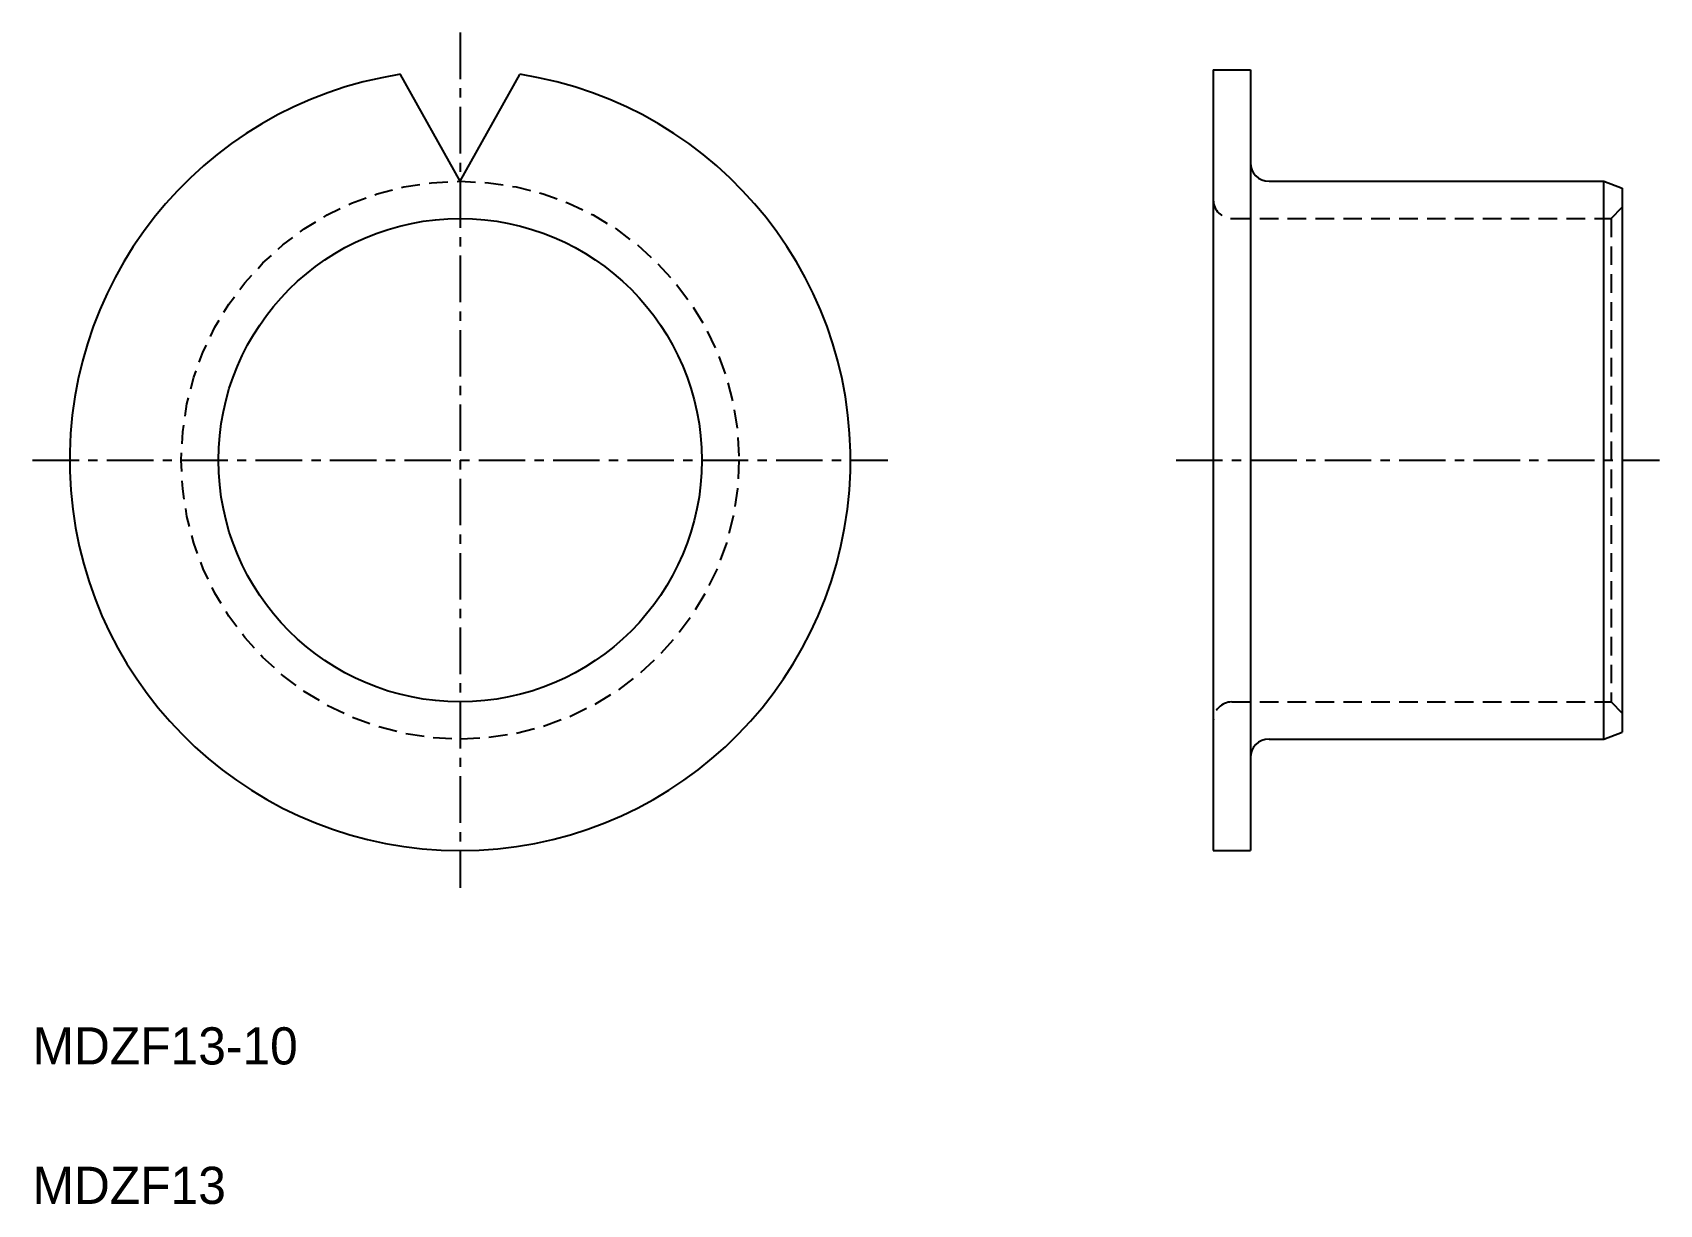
# Model space of a CAD drawing. Extents: x 10 to 53.8, y 10 to 41.5.
import ezdxf

# ---------------------------------------------------------------- set-up
doc = ezdxf.new("R2010")
doc.units = 0
doc.linetypes.add('CENTER', pattern=[2, 1.25, -0.25, 0.25, -0.25])
doc.linetypes.add('DASHED', pattern=[0.75, 0.5, -0.25])
doc.layers.get('0').update_dxf_attribs({"linetype": 'CONTINUOUS'})
doc.layers.add('CENTER', color=1, linetype='CENTER')

msp = doc.modelspace()

# ---------------------------------------------------------------- linework, layer by layer
at = {"color": 7, "linetype": 'CONTINUOUS'}
for p, q in [((21.5, 37.5), (19.894, 40.376)), ((21.5, 37.5), (23.106, 40.376)), ((41.757, 40.5), (41.757, 19.5)), ((41.757, 40.5), (42.757, 40.5)), ((42.757, 40.5), (42.757, 19.5)), ((43.257, 37.5), (52.257, 37.5)), ((52.257, 22.5), (52.257, 37.5)), ((52.257, 37.5), (52.757, 37.318)), ((52.757, 37.318), (52.757, 22.682)), ((41.757, 35.25), (41.757, 35.25)), ((41.757, 30), (41.758, 30)), ((43.257, 22.5), (52.257, 22.5)), ((52.257, 22.5), (52.757, 22.682)), ((41.757, 19.5), (42.757, 19.5))]:
    msp.add_line(p, q, dxfattribs=at)
at = {"color": 3, "linetype": 'DASHED'}
for p, q in [((52.457, 36.5), (52.757, 36.8)), ((42.257, 36.5), (52.457, 36.5)), ((52.457, 36.5), (52.457, 23.5)), ((42.257, 23.5), (52.457, 23.5)), ((52.457, 23.5), (52.757, 23.2))]:
    msp.add_line(p, q, dxfattribs=at)
msp.add_circle((21.5, 30), 7.5, dxfattribs=at)
at = {"color": 7, "linetype": 'CONTINUOUS'}
msp.add_circle((21.5, 30), 6.5, dxfattribs=at)
for centre, radius, start, end in [((21.5, 30), 10.5, 98.7964, 81.2036), ((43.257, 38), 0.5, 180, 270), ((43.257, 22), 0.5, 90, 180)]:
    msp.add_arc(centre, radius, start, end, dxfattribs=at)
at = {"color": 3, "linetype": 'DASHED'}
for centre, start, end in [((42.257, 37), 180, 270), ((42.257, 23), 90, 180)]:
    msp.add_arc(centre, 0.5, start, end, dxfattribs=at)
at = {"layer": 'CENTER', "color": 1, "linetype": 'CENTER'}
for p, q in [((21.5, 41.5), (21.5, 18.5)), ((10, 30), (33, 30)), ((40.757, 30), (53.757, 30))]:
    msp.add_line(p, q, dxfattribs=at)

# ---------------------------------------------------------------- texts
at = {"color": 7, "linetype": 'CONTINUOUS'}
for s, p in [('MDZF13-10', (10, 13.75)), ('MDZF13', (10, 10))]:
    msp.add_text(s, height=1, dxfattribs=at).set_placement(p)

doc.saveas('drawing.dxf')
